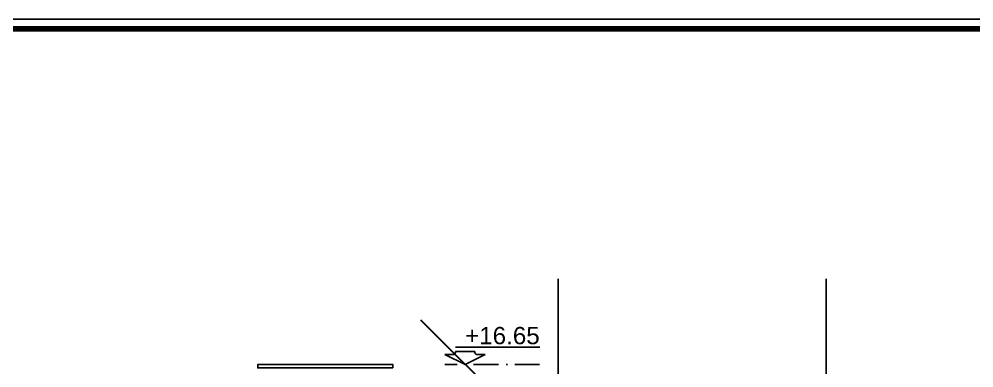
# Model space of a CAD drawing. Extents: x 9615146 to 9672346, y 4699603 to 4705703.
# Drawn here: x 9653830 to 9654988, y 4702180 to 4702603 of the extents above; entities that cross this region are included whole.
import ezdxf

# ---------------------------------------------------------------- set-up
doc = ezdxf.new("R2010")
doc.units = 0
doc.header["$LTSCALE"] = 0.5
doc.header["$MEASUREMENT"] = 0
doc.linetypes.add('ACAD_ISO04W100', pattern=[30, 24, -3, 0, -3])
doc.linetypes.add('OSI1000', pattern=[5, 3, -1, 0, -1])
for name, color, linetype in [('_axis', 1, 'ACAD_ISO04W100'), ('_dimension_evel', 4, 'CONTINUOUS'), ('_table', 3, 'CONTINUOUS'), ('fasadi', 147, 'CONTINUOUS')]:
    doc.layers.add(name, color=color, linetype=linetype)
doc.layers.add('_section', color=3, linetype='CONTINUOUS', lineweight=18)
doc.styles.add('HEB1', font='', dxfattribs={"width": 0.8, "oblique": 17})
doc.styles.add('POMESHTENIA', font='arial.ttf', dxfattribs={"width": 0.9})
doc.styles.get('HEB1').set_extended_font_data('HebarU Cyr')

# ---------------------------------------------------------------- blocks, each defined once
blk = doc.blocks.new('rtyre')
at = {"layer": '_dimension_evel', "ltscale": 20}
for p, q in [((-26, 21.9), (-43.7, 21.9)), ((-43.7, 21.9), (0, 0)), ((-21.1, 37.8), (161.6, 37.8)), ((-21.1, 28.3), (-21.1, 26.8)), ((-21.1, 28.3), (0, 28.3)), ((21.1, 28.3), (0, 28.3)), ((43.7, 21.9), (0, 0)), ((21.1, 28.3), (21.1, 26.8)), ((26, 21.9), (43.7, 21.9))]:
    blk.add_line(p, q, dxfattribs=at)
for centre, major_axis, start_param, end_param in [((-26, 26.8), (3.46, 3.46), 3.926991, 5.497787), ((26, 26.8), (-3.46, 3.46), 0.785398, 2.356194)]:
    blk.add_ellipse(centre, major_axis=major_axis, ratio=1, start_param=start_param, end_param=end_param, dxfattribs=at)
at = {"layer": '_dimension_evel', "linetype": 'OSI1000', "ltscale": 20, "style": 'HEB1', "oblique": 360, "width": 0.8}
blk.add_attdef('+12.50', (0, 44.2), '', height=42, rotation=360, dxfattribs=at)

msp = doc.modelspace()

# ---------------------------------------------------------------- linework, layer by layer
at = {"layer": '_axis', "ltscale": 10}
for p, q in [((9654483.94, 4702288.08), (9654483.94, 4699845.26)), ((9654808.94, 4702288.08), (9654808.94, 4699845.26))]:
    msp.add_line(p, q, dxfattribs=at)
at = {"layer": '_dimension_evel', "linetype": 'OSI1000', "ltscale": 20}
msp.add_line((9654461.47, 4702183.84), (9654346.54, 4702183.84), dxfattribs=at)
at = {"layer": '_section', "linetype": 'OSI1000', "ltscale": 20, "const_width": 2}
msp.add_lwpolyline([(9654873.72, 4701681.56), (9654317.15, 4702238.13)], dxfattribs=at)
at = {"layer": '_table', "ltscale": 10}
msp.add_lwpolyline([(9651746.03, 4702603.38), (9660046.03, 4702603.38), (9660046.03, 4699603.38), (9651746.03, 4699603.38)], close=True, dxfattribs=at)
at = {"layer": '_table', "ltscale": 10, "const_width": 6.84}
msp.add_lwpolyline([(9651897.71, 4702591.38), (9660034.03, 4702591.38), (9660034.03, 4699615.38), (9651897.71, 4699615.38)], close=True, dxfattribs=at)
at = {"layer": 'fasadi', "ltscale": 40}
msp.add_lwpolyline([(9654283.44, 4702179.84), (9654119.44, 4702179.84), (9654119.44, 4702183.84), (9654283.44, 4702183.84)], close=True, dxfattribs=at)

# ---------------------------------------------------------------- block references
at = {"layer": '_dimension_evel', "linetype": 'OSI1000', "ltscale": 20}
ref = msp.add_blockref('rtyre', (9654371, 4702183.84), dxfattribs=dict(at, xscale=0.5600000005215406, yscale=0.5600000005215406, zscale=0.5600000005215406))
ref.add_attrib('+12.50', '+16.65', (9654371, 4702208.61, 0), dxfattribs={"linetype": 'OSI1000', "ltscale": 20, "height": 21, "style": 'POMESHTENIA'})

doc.saveas('drawing.dxf')
